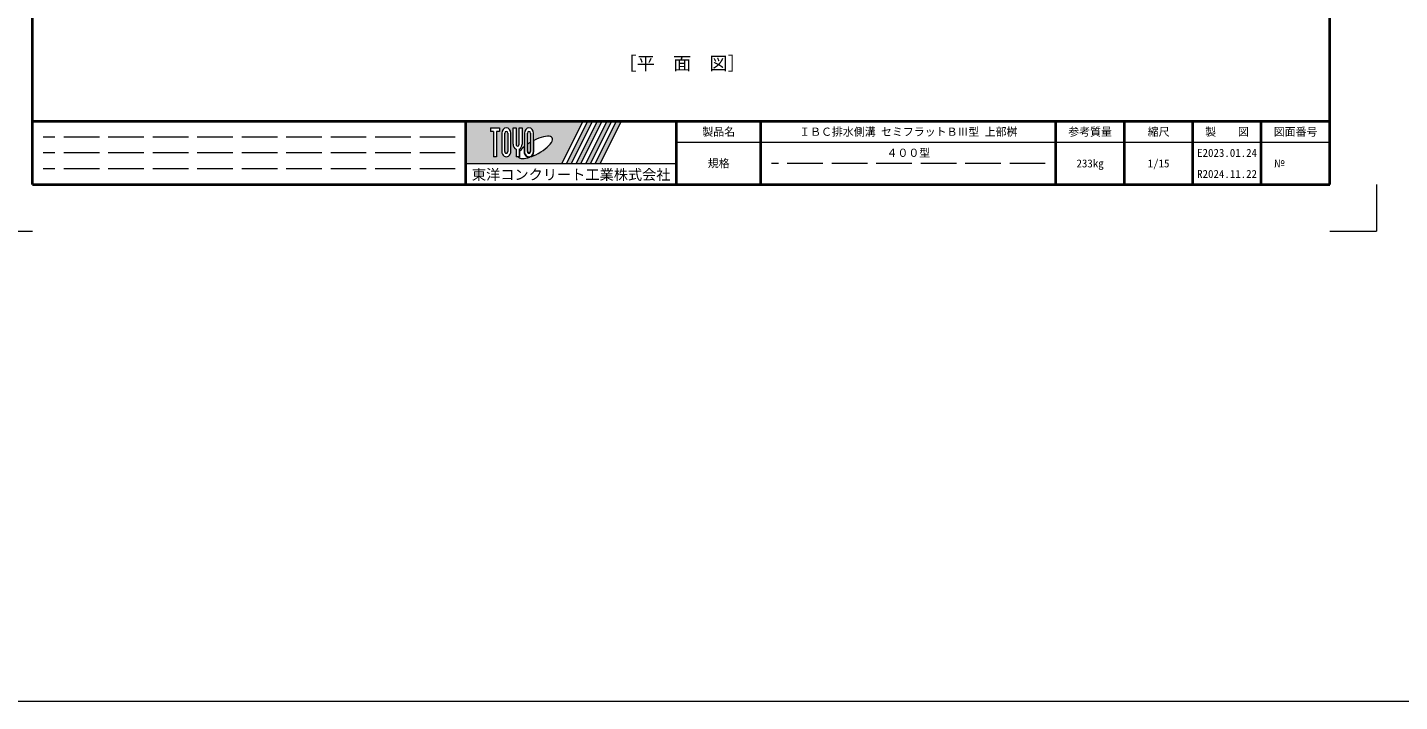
# Model space of a CAD drawing. Units: millimetres at full size; details may follow other scales. Extents: x 5964 to 125098, y -10801 to 28073.
# Drawn here: x 68988 to 73383, y -6940 to -4780 of the extents above; entities that cross this region are included whole.
import ezdxf
from ezdxf.enums import TextEntityAlignment as Align

# ---------------------------------------------------------------- set-up
doc = ezdxf.new("R2010")
doc.units = ezdxf.units.MM
doc.header["$LTSCALE"] = 19
doc.linetypes.add('DASHED', pattern=[7.5, 6, -1.5])
for name, color, linetype, lineweight in [('0_2', 7, 'Continuous', 20), ('Defpoints_3', 7, 'Continuous', 13), ('図枠', 7, 'Continuous', 5), ('枠', 5, 'Continuous', 5), ('補助線', 8, 'Continuous', 13)]:
    doc.layers.add(name, color=color, linetype=linetype, lineweight=lineweight)
doc.styles.add('ＭＳ ゴシック', font='')
doc.styles.get('ＭＳ ゴシック').set_extended_font_data('MS Gothic')

msp = doc.modelspace()

# ---------------------------------------------------------------- hatches: boundary and pattern name
at = {"layer": '図枠'}
h = msp.add_hatch(color=256, dxfattribs=at)
h.paths.add_polyline_path([(70391.9, -5080.84), (70391.9, -5215.84), (70699.23, -5215.84), (70766.73, -5080.84)])
edge = h.paths.add_edge_path(flags=16)
edge.add_ellipse((70614.27, -5164.43), major_axis=(54.55, 30.53), ratio=0.3471473, start_angle=-144.31122, end_angle=72.1899, ccw=False)
edge.add_ellipse((70594.07, -5177.62), major_axis=(0, 18.56), ratio=0.8463542, start_angle=-160.70346, end_angle=-90)
edge.add_line((70609.79, -5177.62), (70609.79, -5142.23))
edge = h.paths.add_edge_path(flags=16)
edge.add_ellipse((70594.07, -5119.07), major_axis=(0, 17.13), ratio=0.8463542, start_angle=-90, end_angle=90, ccw=False)
edge.add_line((70608.58, -5119.07), (70608.58, -5177.62))
edge.add_ellipse((70594.07, -5177.62), major_axis=(0, 17.13), ratio=0.8463542, start_angle=90, end_angle=-90, ccw=False)
edge.add_line((70579.57, -5177.62), (70579.57, -5119.07))
edge = h.paths.add_edge_path(flags=16)
edge.add_line((70598.91, -5119.07), (70598.91, -5177.62))
edge.add_ellipse((70594.07, -5177.62), major_axis=(0, 5.71), ratio=0.8463542, start_angle=90, end_angle=-90, ccw=False)
edge.add_line((70589.24, -5177.62), (70589.24, -5119.07))
edge.add_ellipse((70594.07, -5119.07), major_axis=(0, 5.71), ratio=0.8463542, start_angle=-90, end_angle=90, ccw=False)
edge = h.paths.add_edge_path(flags=16)
edge.add_line((70597.7, -5149), (70597.7, -5177.62))
edge.add_ellipse((70594.07, -5177.62), major_axis=(0, 4.28), ratio=0.8463541, start_angle=90, end_angle=-90, ccw=False)
edge.add_line((70590.45, -5177.62), (70590.45, -5153.68))
edge.add_ellipse((70614.27, -5164.43), major_axis=(54.55, 30.53), ratio=0.3471473, start_angle=107.79174, end_angle=126.47132, ccw=False)
edge = h.paths.add_edge_path(flags=16)
edge.add_ellipse((70557.82, -5154.41), major_axis=(0, 17.13), ratio=0.8463542, start_angle=-163.34117, end_angle=-90, ccw=False)
edge.add_line((70562.65, -5170.57), (70562.65, -5194.75))
edge.add_line((70562.65, -5194.75), (70552.99, -5194.75))
edge.add_line((70552.99, -5194.75), (70552.99, -5170.57))
edge.add_ellipse((70557.82, -5154.41), major_axis=(0, 17.13), ratio=0.8463542, start_angle=90, end_angle=163.34117, ccw=False)
edge.add_line((70543.32, -5154.41), (70543.32, -5101.94))
edge.add_line((70543.32, -5101.94), (70552.99, -5101.94))
edge.add_line((70552.99, -5101.94), (70552.99, -5154.41))
edge.add_ellipse((70557.82, -5154.41), major_axis=(0, 5.71), ratio=0.8463542, start_angle=90, end_angle=-90)
edge.add_line((70562.65, -5154.41), (70562.65, -5101.94))
edge.add_line((70562.65, -5101.94), (70572.32, -5101.94))
edge.add_line((70572.32, -5101.94), (70572.32, -5154.41))
edge = h.paths.add_edge_path(flags=16)
edge.add_line((70578.36, -5162.84), (70578.36, -5177.62))
edge.add_ellipse((70594.07, -5177.62), major_axis=(0, 18.56), ratio=0.8463542, start_angle=90, end_angle=-171.54427)
edge.add_ellipse((70614.27, -5164.43), major_axis=(54.55, 30.53), ratio=0.3471473, start_angle=-178.64954, end_angle=-148.29244, ccw=False)
edge.add_line((70560.57, -5196.18), (70563.86, -5196.18))
edge.add_line((70563.86, -5196.18), (70563.86, -5178.08))
edge.add_ellipse((70614.27, -5164.43), major_axis=(54.55, 30.53), ratio=0.3471473, start_angle=148.21912, end_angle=165.90812, ccw=False)
edge = h.paths.add_edge_path(flags=16)
edge.add_ellipse((70521.56, -5119.07), major_axis=(0, 17.13), ratio=0.8463542, start_angle=-90, end_angle=90, ccw=False)
edge.add_line((70536.07, -5119.07), (70536.07, -5177.62))
edge.add_ellipse((70521.56, -5177.62), major_axis=(0, 17.13), ratio=0.8463542, start_angle=90, end_angle=-90, ccw=False)
edge.add_line((70507.06, -5177.62), (70507.06, -5119.07))
edge = h.paths.add_edge_path(flags=16)
edge.add_line((70526.4, -5119.07), (70526.4, -5177.62))
edge.add_ellipse((70521.56, -5177.62), major_axis=(0, 5.71), ratio=0.8463542, start_angle=90, end_angle=-90, ccw=False)
edge.add_line((70516.73, -5177.62), (70516.73, -5119.07))
edge.add_ellipse((70521.56, -5119.07), major_axis=(0, 5.71), ratio=0.8463542, start_angle=-90, end_angle=90, ccw=False)
h.paths.add_polyline_path([(70499.81, -5101.94), (70499.81, -5113.36), (70490.14, -5113.36), (70490.14, -5194.75), (70480.48, -5194.75), (70480.48, -5113.36), (70470.81, -5113.36), (70470.81, -5101.94)], flags=16)
for points in [[(70714.55, -5215.84), (70729.86, -5215.84), (70797.36, -5080.84), (70782.05, -5080.84)], [(70827.99, -5080.84), (70812.67, -5080.84), (70745.17, -5215.84), (70760.49, -5215.84)], [(70858.62, -5080.84), (70843.3, -5080.84), (70775.8, -5215.84), (70791.12, -5215.84)], [(70889.24, -5080.84), (70873.93, -5080.84), (70806.43, -5215.84), (70821.74, -5215.84)]]:
    msp.add_hatch(color=256, dxfattribs=at).paths.add_polyline_path(points)

# ---------------------------------------------------------------- linework, layer by layer
at = {"layer": 'Defpoints_3'}
for p, q in [((73309.4, -5283.34), (73309.4, -5433.34)), ((68854.4, -5433.34), (69004.4, -5433.34)), ((73159.4, -5433.34), (73309.4, -5433.34))]:
    msp.add_line(p, q, dxfattribs=at)
at = {"layer": '図枠', "lineweight": 40}
for p, q in [((69004.4, -5283.34), (69004.4, -2583.34)), ((73159.4, -5283.34), (73159.4, -2583.34)), ((69004.4, -5080.84), (73159.4, -5080.84)), ((70391.9, -5283.34), (70391.9, -5080.84)), ((71066.9, -5283.34), (71066.9, -5080.84)), ((71336.9, -5283.34), (71336.9, -5080.84)), ((72281.9, -5283.34), (72281.9, -5080.84)), ((72501.27, -5283.34), (72501.27, -5080.84)), ((72720.65, -5283.34), (72720.65, -5080.84)), ((72940.02, -5283.34), (72940.02, -5080.84)), ((69004.4, -5283.34), (73159.4, -5283.34))]:
    msp.add_line(p, q, dxfattribs=at)
at = {"layer": '図枠'}
for p, q in [((70391.9, -5080.84), (70766.73, -5080.84)), ((70766.73, -5080.84), (70699.23, -5215.84)), ((70782.05, -5080.84), (70714.55, -5215.84)), ((70797.36, -5080.84), (70729.86, -5215.84)), ((70812.67, -5080.84), (70745.17, -5215.84)), ((70827.99, -5080.84), (70760.49, -5215.84)), ((70843.3, -5080.84), (70775.8, -5215.84)), ((70782.05, -5080.84), (70797.36, -5080.84)), ((70858.62, -5080.84), (70791.12, -5215.84)), ((70873.93, -5080.84), (70806.43, -5215.84)), ((70812.67, -5080.84), (70827.99, -5080.84)), ((70889.24, -5080.84), (70821.74, -5215.84)), ((70843.3, -5080.84), (70858.62, -5080.84)), ((70873.93, -5080.84), (70889.24, -5080.84)), ((70470.81, -5101.94), (70470.81, -5113.36)), ((70470.81, -5101.94), (70499.81, -5101.94)), ((70480.48, -5113.36), (70470.81, -5113.36)), ((70480.48, -5113.36), (70480.48, -5194.75)), ((70490.14, -5113.36), (70490.14, -5194.75)), ((70499.81, -5113.36), (70490.14, -5113.36)), ((70499.81, -5101.94), (70499.81, -5113.36)), ((70507.06, -5119.07), (70507.06, -5177.62)), ((70516.73, -5177.62), (70516.73, -5119.07)), ((70526.4, -5119.07), (70526.4, -5177.62)), ((70536.07, -5177.62), (70536.07, -5119.07)), ((70543.32, -5101.94), (70552.99, -5101.94)), ((70543.32, -5154.41), (70543.32, -5101.94)), ((70552.99, -5101.94), (70552.99, -5154.41)), ((70562.65, -5101.94), (70572.32, -5101.94)), ((70562.65, -5154.41), (70562.65, -5101.94)), ((70572.32, -5101.94), (70572.32, -5154.41)), ((70579.57, -5119.07), (70579.57, -5177.62)), ((70589.24, -5177.62), (70589.24, -5119.07)), ((70598.91, -5119.07), (70598.91, -5177.62)), ((70608.58, -5177.62), (70608.58, -5119.07)), ((70609.79, -5177.62), (70609.79, -5142.23)), ((70552.99, -5170.57), (70552.99, -5194.75)), ((70562.65, -5170.57), (70562.65, -5194.75)), ((70563.86, -5178.08), (70563.86, -5196.18)), ((70578.36, -5162.84), (70578.36, -5177.62)), ((70590.45, -5177.62), (70590.45, -5153.68)), ((70597.7, -5149), (70597.7, -5177.62)), ((70391.9, -5215.84), (70699.23, -5215.84)), ((70490.14, -5194.75), (70480.48, -5194.75)), ((70562.65, -5194.75), (70552.99, -5194.75)), ((70560.57, -5196.18), (70563.86, -5196.18)), ((70714.55, -5215.84), (70729.86, -5215.84)), ((70745.17, -5215.84), (70760.49, -5215.84)), ((70775.8, -5215.84), (70791.12, -5215.84)), ((70806.43, -5215.84), (70821.74, -5215.84))]:
    msp.add_line(p, q, dxfattribs=at)
at = {"layer": '図枠', "linetype": 'DASHED', "lineweight": 9}
for p, q in [((70358.15, -5131.47), (69038.15, -5131.47)), ((70358.15, -5182.09), (69038.15, -5182.09)), ((72248.15, -5215.84), (71370.65, -5215.84)), ((70358.15, -5232.72), (69038.15, -5232.72))]:
    msp.add_line(p, q, dxfattribs=at)
at = {"layer": '図枠', "lineweight": 13}
msp.add_line((73159.4, -5148.34), (71066.9, -5148.34), dxfattribs=at)
at = {"layer": '図枠'}
for centre, major_axis, ratio, start_param, end_param in [((70521.56, -5119.07), (0, 17.13), 0.846354, 4.712389, 7.8539816), ((70521.56, -5119.07), (0, 5.71), 0.846354, 4.712389, 7.8539816), ((70594.07, -5119.07), (0, 17.13), 0.846354, 4.712389, 7.8539816), ((70594.07, -5119.07), (0, 5.71), 0.846354, 4.712389, 7.8539816), ((70614.27, -5164.43), (54.55, 30.53), 0.347147, 4.2621853, 7.7429163), ((70521.56, -5177.62), (0, 17.13), 0.846354, 1.5707963, 4.712389), ((70521.56, -5177.62), (0, 5.71), 0.846354, 1.5707963, 4.712389), ((70557.82, -5154.41), (0, 17.13), 0.846354, 1.5707963, 2.8017557), ((70557.82, -5154.41), (0, 5.71), 0.846354, 1.5707963, 4.712389), ((70557.82, -5154.41), (0, 17.13), 0.846354, 3.4814296, 4.712389), ((70614.27, -5164.43), (54.55, 30.53), 0.347147, 2.0815197, 2.5155126), ((70594.07, -5177.62), (0, 18.56), 0.846354, 1.5707963, 3.3154679), ((70594.07, -5177.62), (0, 17.13), 0.846354, 1.5707963, 4.712389), ((70594.07, -5177.62), (0, 5.71), 0.846354, 1.5707963, 4.712389), ((70594.07, -5177.62), (0, 4.28), 0.846354, 1.5707963, 4.712389), ((70614.27, -5164.43), (54.55, 30.53), 0.347147, 1.6817405, 1.8219833), ((70594.07, -5177.62), (0, 18.56), 0.846354, 3.5338438, 4.712389), ((70614.27, -5164.43), (54.55, 30.53), 0.347147, 3.2093975, 4.2004451)]:
    msp.add_ellipse(centre, major_axis=major_axis, ratio=ratio, start_param=start_param, end_param=end_param, dxfattribs=at)
at = {"layer": '枠', "lineweight": 20}
msp.add_line((76326.4, -6940.1), (54735.99, -6940.1), dxfattribs=at)
at = {"layer": '補助線'}
msp.add_line((70391.9, -5215.84), (71066.9, -5215.84), dxfattribs=at)

# ---------------------------------------------------------------- texts
at = {"layer": '0_2', "style": 'ＭＳ ゴシック'}
msp.add_text('［平\u3000面\u3000図］', height=42.72, dxfattribs=at).set_placement((70880.72, -4929.21), align=Align.BOTTOM_LEFT)
at = {"layer": '図枠', "style": 'ＭＳ ゴシック'}
for s, height, p in [('製品名', 25.63, (71201.9, -5114.59)), ('ＩＢＣ排水側溝 セミフラットＢⅢ型 上部桝', 25.63, (71809.4, -5114.59)), ('参考質量', 25.63, (72391.58, -5114.59)), ('縮尺', 25.63, (72610.96, -5114.59)), ('製\u3000\u3000図', 25.63, (72830.33, -5114.59)), ('図面番号', 25.63, (73049.71, -5114.59)), ('４００型', 25.63, (71809.4, -5182.09)), ('E2023.01.24', 25.63, (72830.33, -5182.09)), ('東洋コンクリート工業株式会社', 33.32, (70729.4, -5251.7)), ('規格', 25.63, (71201.9, -5215.84)), ('233kg', 25.63, (72391.58, -5215.84)), ('1/15', 25.63, (72610.96, -5215.84)), ('R2024.11.22', 25.63, (72830.33, -5249.59))]:
    msp.add_text(s, height=height, dxfattribs=at).set_placement(p, align=Align.MIDDLE_CENTER)
msp.add_text('№', height=25.63, dxfattribs=at).set_placement((72980.08, -5215.84), align=Align.MIDDLE_LEFT)

doc.saveas('drawing.dxf')
